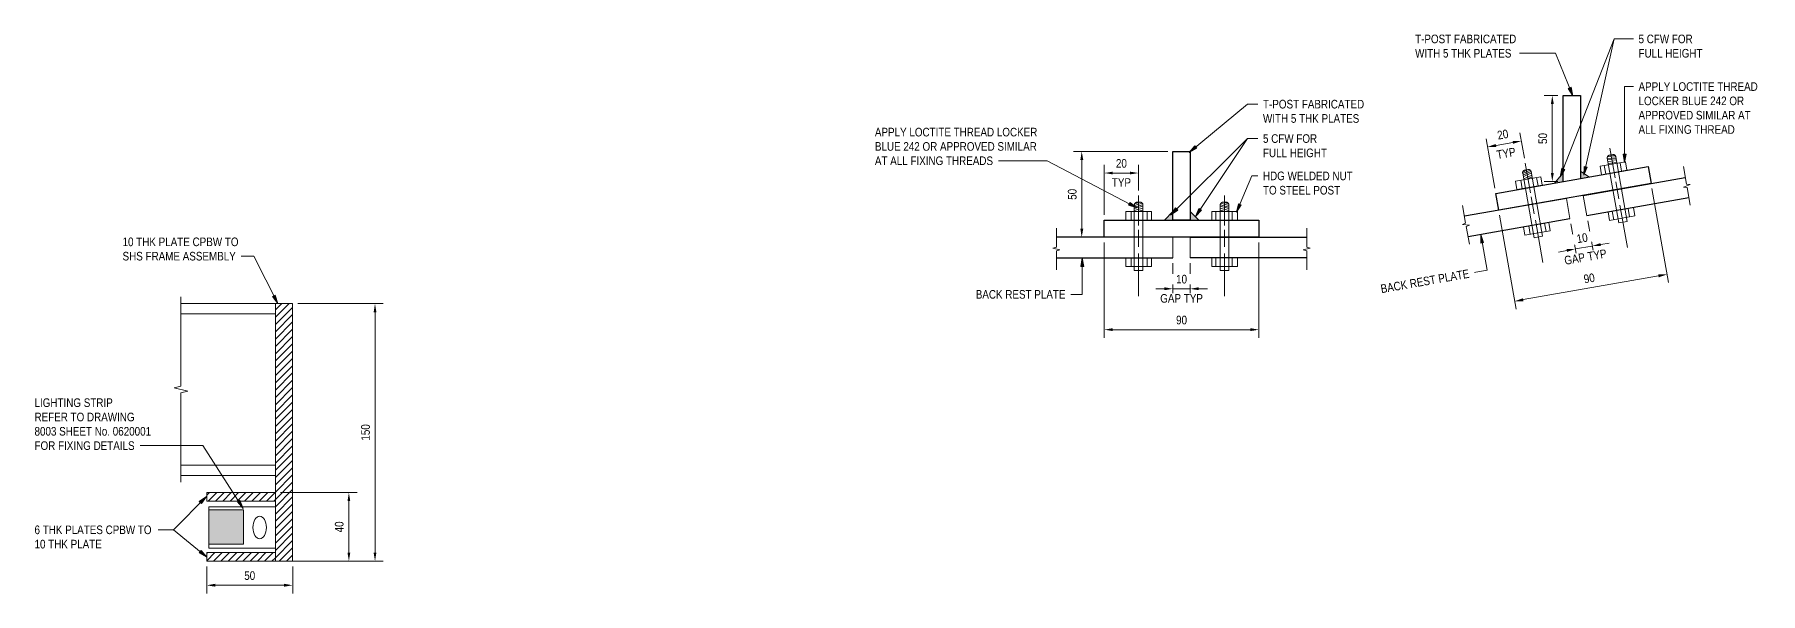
# Model space of a CAD drawing. Header units: metres. Extents: x 0.2 to 10.4, y 1.8 to 23.8.
# Drawn here: x 8.009 to 9.013, y 2.381 to 2.706 of the extents above; entities that cross this region are included whole.
import ezdxf

# ---------------------------------------------------------------- set-up
doc = ezdxf.new("R2010")
doc.units = ezdxf.units.M
doc.linetypes.add('JacobsCenter', pattern=[0.015, 0.009, -0.0015, 0.003, -0.0015])
doc.linetypes.add('JacobsDash', pattern=[0.0045, 0.003, -0.0015])
doc.layers.get('Defpoints').update_dxf_attribs({"color": 41})
for name, color, linetype, lineweight in [('A-ANNO-DIMS', 7, 'Continuous', 9), ('A-DETL', 7, 'Continuous', 13), ('A-DETL-GENF', 7, 'Continuous', 9), ('G-ANNO-TEXT', 7, 'Continuous', 9)]:
    doc.layers.add(name, color=color, linetype=linetype, lineweight=lineweight)
doc.styles.add('Arial Narrow_1', font='ARIALN.TTF', dxfattribs={"height": 0.005})
doc.dimstyles.new('Dimension_Standard_O__mm__4', dxfattribs={"dimscale": 0.3048, "dimtxt": 0.005117, "dimasz": 0.016404, "dimexe": 0.015748, "dimexo": 0.009843, "dimgap": 0.009843, "dimtad": 1, "dimdec": 0, "dimlfac": 1000, "dimzin": 0, "dimdsep": 46, "dimtxsty": 'Arial Narrow_1', "dimsah": 1, "dimcen": 0.09, "dimaunit": 1, "dimadec": 4, "dimazin": 0, "dimtfac": 1, "dimtdec": 4, "dimtix": 1, "dimtmove": 0, "dimatfit": 3, "dimfxl": 1, "dimtvp": 1, "dimtfill": 1, "dimtolj": 1, "dimtzin": 0, "dimlwd": 18, "dimlwe": 18, "dimarcsym": 2})
pattern_1 = [(45, (5.7178182, 0), (-0.0021213203, 0.0021213203), [])]

# ---------------------------------------------------------------- blocks, each defined once
blk = doc.blocks.new('CS_DET_BreakLine_ViewScale - Std Break-8813287-DRG-2873242 - COVER PLATE')
at = {"layer": 'A-DETL-GENF'}
for p, q in [((-0.004, 0), (0.048, 0)), ((0.048, 0), (0.049, -0.004)), ((0.049, -0.004), (0.051, 0.004)), ((0.051, 0.004), (0.052, 0)), ((0.052, 0), (0.104, 0))]:
    blk.add_line(p, q, dxfattribs=at)
blk = doc.blocks.new('CS_DET_BreakLine_ViewScale - Std Break-8812952-DRG-2873242 - FABRICATED T- POST')
at = {"layer": 'A-DETL-GENF'}
for p, q in [((-0.002, 0), (0.0084, 0)), ((0.0084, 0), (0.0089, -0.002)), ((0.0089, -0.002), (0.0099, 0.002)), ((0.0099, 0.002), (0.0104, 0)), ((0.0104, 0), (0.0208, 0))]:
    blk.add_line(p, q, dxfattribs=at)
blk = doc.blocks.new('CS_DET_BreakLine_ViewScale - Std Break-8812954-DRG-2873242 - FABRICATED T- POST')
at = {"layer": 'A-DETL-GENF'}
for p, q in [((0.0084, 0), (-0.002, 0)), ((0.0089, 0.002), (0.0084, 0)), ((0.0099, -0.002), (0.0089, 0.002)), ((0.0104, 0), (0.0099, -0.002)), ((0.0208, 0), (0.0104, 0))]:
    blk.add_line(p, q, dxfattribs=at)
blk = doc.blocks.new('CS_DET_BreakLine_ViewScale - Std Break-8813031-DRG-2873242 - FABRICATED T- POST')
at = {"layer": 'A-DETL-GENF'}
for p, q in [((0.0092, 0), (-0.002, 0)), ((0.0097, 0.002), (0.0092, 0)), ((0.0107, -0.002), (0.0097, 0.002)), ((0.0112, 0), (0.0107, -0.002)), ((0.0224, 0), (0.0112, 0))]:
    blk.add_line(p, q, dxfattribs=at)
blk = doc.blocks.new('CS_DET_BreakLine_ViewScale - Std Break-8813064-DRG-2873242 - FABRICATED T- POST')
at = {"layer": 'A-DETL-GENF'}
for p, q in [((-0.002, 0), (0.0092, 0)), ((0.0092, 0), (0.0097, -0.002)), ((0.0097, -0.002), (0.0107, 0.002)), ((0.0107, 0.002), (0.0112, 0)), ((0.0112, 0), (0.0224, 0))]:
    blk.add_line(p, q, dxfattribs=at)
blk = doc.blocks.new('DIMBLOCK28-DRG-2873242 - COVER PLATE')
at = {"layer": 'A-ANNO-DIMS', "color": 0, "lineweight": 18, "transparency": 16777216}
for p, q in [((8.1622, 2.5496), (8.2119, 2.5496)), ((8.2071, 2.4046), (8.2071, 2.5446)), ((8.1522, 2.3996), (8.2119, 2.3996))]:
    blk.add_line(p, q, dxfattribs=at)
at = {"layer": 'A-ANNO-DIMS', "color": 0, "transparency": 16777216}
for points in [[(8.2063, 2.5446), (8.2079, 2.5446), (8.2071, 2.5496)], [(8.2063, 2.4046), (8.2079, 2.4046), (8.2071, 2.3996)]]:
    blk.add_solid(points, dxfattribs=at)
at = {"layer": 'Defpoints', "color": 0, "transparency": 16777216}
for p in [(8.1592, 2.5496), (8.2071, 2.5496), (8.1492, 2.3996)]:
    blk.add_point(p, dxfattribs=at)
at = {"layer": 'A-ANNO-DIMS', "color": 0, "lineweight": 18, "transparency": 16777216, "insert": (8.2016, 2.4746), "char_height": 0.005, "width": 0.011404, "attachment_point": 5, "rotation": 90, "style": 'Arial Narrow_1', "bg_fill": 3, "box_fill_scale": 1.1, "bg_fill_color": 256, "bg_fill_true_color": 13158600, "bg_fill_transparency": 0}
blk.add_mtext('\\A1;150', dxfattribs=at)
blk = doc.blocks.new('DIMBLOCK29-DRG-2873242 - COVER PLATE')
at = {"layer": 'A-ANNO-DIMS', "color": 0, "lineweight": 18, "transparency": 16777216}
for p, q in [((8.1092, 2.3966), (8.1092, 2.3808)), ((8.1592, 2.3966), (8.1592, 2.3808)), ((8.1142, 2.3856), (8.1542, 2.3856))]:
    blk.add_line(p, q, dxfattribs=at)
at = {"layer": 'A-ANNO-DIMS', "color": 0, "transparency": 16777216}
for points in [[(8.1142, 2.3865), (8.1142, 2.3848), (8.1092, 2.3856)], [(8.1542, 2.3865), (8.1542, 2.3848), (8.1592, 2.3856)]]:
    blk.add_solid(points, dxfattribs=at)
at = {"layer": 'Defpoints', "color": 0, "transparency": 16777216}
for p in [(8.1092, 2.3996), (8.1592, 2.3996), (8.1592, 2.3856)]:
    blk.add_point(p, dxfattribs=at)
at = {"layer": 'A-ANNO-DIMS', "color": 0, "lineweight": 18, "transparency": 16777216, "insert": (8.1342, 2.3912), "char_height": 0.005, "width": 0.007603, "attachment_point": 5, "style": 'Arial Narrow_1', "bg_fill": 3, "box_fill_scale": 1.1, "bg_fill_color": 256, "bg_fill_true_color": 13158600, "bg_fill_transparency": 0}
blk.add_mtext('\\A1;50', dxfattribs=at)
blk = doc.blocks.new('DIMBLOCK30-DRG-2873242 - COVER PLATE')
at = {"layer": 'A-ANNO-DIMS', "color": 0, "lineweight": 18, "transparency": 16777216}
for p, q in [((8.1522, 2.4396), (8.1967, 2.4396)), ((8.1919, 2.4346), (8.1919, 2.4046)), ((8.1522, 2.3996), (8.1967, 2.3996))]:
    blk.add_line(p, q, dxfattribs=at)
at = {"layer": 'A-ANNO-DIMS', "color": 0, "transparency": 16777216}
for points in [[(8.1911, 2.4346), (8.1927, 2.4346), (8.1919, 2.4396)], [(8.1911, 2.4046), (8.1927, 2.4046), (8.1919, 2.3996)]]:
    blk.add_solid(points, dxfattribs=at)
at = {"layer": 'Defpoints', "color": 0, "transparency": 16777216}
for p in [(8.1492, 2.4396), (8.1492, 2.3996), (8.1919, 2.3996)]:
    blk.add_point(p, dxfattribs=at)
at = {"layer": 'A-ANNO-DIMS', "color": 0, "lineweight": 18, "transparency": 16777216, "insert": (8.1863, 2.4196), "char_height": 0.005, "width": 0.007603, "attachment_point": 5, "rotation": 90, "style": 'Arial Narrow_1', "bg_fill": 3, "box_fill_scale": 1.1, "bg_fill_color": 256, "bg_fill_true_color": 13158600, "bg_fill_transparency": 0}
blk.add_mtext('\\A1;40', dxfattribs=at)
blk = doc.blocks.new('DIMBLOCK31-DRG-2873242 - FABRICATED T- POST')
at = {"layer": 'A-ANNO-DIMS', "color": 0, "lineweight": 18, "transparency": 16777216}
for p, q in [((8.6684, 2.6382), (8.6135, 2.6382)), ((8.6183, 2.6332), (8.6183, 2.5932)), ((8.6227, 2.5882), (8.6135, 2.5882))]:
    blk.add_line(p, q, dxfattribs=at)
at = {"layer": 'A-ANNO-DIMS', "color": 0, "transparency": 16777216}
for points in [[(8.6175, 2.6332), (8.6192, 2.6332), (8.6183, 2.6382)], [(8.6175, 2.5932), (8.6192, 2.5932), (8.6183, 2.5882)]]:
    blk.add_solid(points, dxfattribs=at)
at = {"layer": 'Defpoints', "color": 0, "transparency": 16777216}
for p in [(8.6714, 2.6382), (8.6183, 2.5882), (8.6257, 2.5882)]:
    blk.add_point(p, dxfattribs=at)
at = {"layer": 'A-ANNO-DIMS', "color": 0, "lineweight": 18, "transparency": 16777216, "insert": (8.6128, 2.6132), "char_height": 0.005, "width": 0.007603, "attachment_point": 5, "rotation": 90, "style": 'Arial Narrow_1', "bg_fill": 3, "box_fill_scale": 1.1, "bg_fill_color": 256, "bg_fill_true_color": 13158600, "bg_fill_transparency": 0}
blk.add_mtext('\\A1;50', dxfattribs=at)
blk = doc.blocks.new('DIMBLOCK32-DRG-2873242 - FABRICATED T- POST')
at = {"layer": 'A-ANNO-DIMS', "color": 0, "lineweight": 18, "transparency": 16777216}
for p, q in [((8.6314, 2.5852), (8.6314, 2.5296)), ((8.7214, 2.5852), (8.7214, 2.5296)), ((8.6364, 2.5344), (8.7164, 2.5344))]:
    blk.add_line(p, q, dxfattribs=at)
at = {"layer": 'A-ANNO-DIMS', "color": 0, "transparency": 16777216}
for points in [[(8.6364, 2.5353), (8.6364, 2.5336), (8.6314, 2.5344)], [(8.7164, 2.5353), (8.7164, 2.5336), (8.7214, 2.5344)]]:
    blk.add_solid(points, dxfattribs=at)
at = {"layer": 'Defpoints', "color": 0, "transparency": 16777216}
for p in [(8.6314, 2.5882), (8.7214, 2.5882), (8.7214, 2.5344)]:
    blk.add_point(p, dxfattribs=at)
at = {"layer": 'A-ANNO-DIMS', "color": 0, "lineweight": 18, "transparency": 16777216, "insert": (8.6764, 2.54), "char_height": 0.005, "width": 0.007603, "attachment_point": 5, "style": 'Arial Narrow_1', "bg_fill": 3, "box_fill_scale": 1.1, "bg_fill_color": 256, "bg_fill_true_color": 13158600, "bg_fill_transparency": 0}
blk.add_mtext('\\A1;90', dxfattribs=at)
blk = doc.blocks.new('DIMBLOCK33-DRG-2873242 - FABRICATED T- POST')
at = {"layer": 'A-ANNO-DIMS', "color": 0, "lineweight": 18, "transparency": 16777216}
for p, q in [((8.6714, 2.5732), (8.6714, 2.5534)), ((8.6814, 2.5732), (8.6814, 2.5534)), ((8.6664, 2.5582), (8.6614, 2.5582)), ((8.6714, 2.5582), (8.6814, 2.5582)), ((8.6864, 2.5582), (8.6914, 2.5582))]:
    blk.add_line(p, q, dxfattribs=at)
at = {"layer": 'A-ANNO-DIMS', "color": 0, "transparency": 16777216}
for points in [[(8.6664, 2.5591), (8.6664, 2.5574), (8.6714, 2.5582)], [(8.6864, 2.5591), (8.6864, 2.5574), (8.6814, 2.5582)]]:
    blk.add_solid(points, dxfattribs=at)
at = {"layer": 'Defpoints', "color": 0, "transparency": 16777216}
for p in [(8.6714, 2.5762), (8.6814, 2.5762)]:
    blk.add_point(p, dxfattribs=at)
at = {"layer": 'A-ANNO-DIMS', "color": 0, "lineweight": 18, "transparency": 16777216, "char_height": 0.005, "width": 0.029826, "attachment_point": 5, "style": 'Arial Narrow_1', "bg_fill": 3, "box_fill_scale": 1.1, "bg_fill_color": 256, "bg_fill_true_color": 13158600, "bg_fill_transparency": 0}
for s, insert in [('\\A1;10', (8.6764, 2.5638)), ('\\A1;GAP TYP', (8.6764, 2.5526))]:
    blk.add_mtext(s, dxfattribs=dict(at, insert=insert))
at = {"layer": 'Defpoints', "color": 0, "transparency": 16777216}
blk.add_point((8.6814, 2.5582), dxfattribs=at)
blk = doc.blocks.new('DIMBLOCK34-DRG-2873242 - FABRICATED T- POST')
at = {"layer": 'A-ANNO-DIMS', "color": 0, "lineweight": 18, "transparency": 16777216}
for p, q in [((8.6314, 2.6012), (8.6314, 2.6304)), ((8.6364, 2.6256), (8.6464, 2.6256)), ((8.6514, 2.6155), (8.6514, 2.6304))]:
    blk.add_line(p, q, dxfattribs=at)
at = {"layer": 'A-ANNO-DIMS', "color": 0, "transparency": 16777216}
for points in [[(8.6364, 2.6264), (8.6364, 2.6248), (8.6314, 2.6256)], [(8.6464, 2.6264), (8.6464, 2.6248), (8.6514, 2.6256)]]:
    blk.add_solid(points, dxfattribs=at)
at = {"layer": 'Defpoints', "color": 0, "transparency": 16777216}
blk.add_point((8.6314, 2.5982), dxfattribs=at)
at = {"layer": 'A-ANNO-DIMS', "color": 0, "lineweight": 18, "transparency": 16777216, "char_height": 0.005, "width": 0.013353, "attachment_point": 5, "style": 'Arial Narrow_1', "bg_fill": 3, "box_fill_scale": 1.1, "bg_fill_color": 256, "bg_fill_true_color": 13158600, "bg_fill_transparency": 0}
for s, insert in [('\\A1;20', (8.6414, 2.6312)), ('\\A1;TYP', (8.6414, 2.6201))]:
    blk.add_mtext(s, dxfattribs=dict(at, insert=insert))
at = {"layer": 'Defpoints', "color": 0, "transparency": 16777216}
for p in [(8.6514, 2.6256), (8.6514, 2.6125)]:
    blk.add_point(p, dxfattribs=at)
blk = doc.blocks.new('DIMBLOCK35-DRG-2873242 - FABRICATED T- POST')
at = {"layer": 'A-ANNO-DIMS', "color": 0, "lineweight": 18, "transparency": 16777216}
for p, q in [((8.9501, 2.6166), (8.9597, 2.5619)), ((8.8614, 2.601), (8.8711, 2.5463)), ((8.8752, 2.5519), (8.954, 2.5657))]:
    blk.add_line(p, q, dxfattribs=at)
at = {"layer": 'A-ANNO-DIMS', "color": 0, "transparency": 16777216}
for points in [[(8.9538, 2.5666), (8.9541, 2.5649), (8.9589, 2.5666)], [(8.875, 2.5527), (8.8753, 2.551), (8.8703, 2.551)]]:
    blk.add_solid(points, dxfattribs=at)
at = {"layer": 'Defpoints', "color": 0, "transparency": 16777216}
for p in [(8.9496, 2.6195), (8.8609, 2.6039), (8.9589, 2.5666)]:
    blk.add_point(p, dxfattribs=at)
at = {"layer": 'A-ANNO-DIMS', "color": 0, "lineweight": 18, "transparency": 16777216, "insert": (8.9136, 2.5643), "char_height": 0.005, "width": 0.007603, "attachment_point": 5, "rotation": 10, "style": 'Arial Narrow_1', "bg_fill": 3, "box_fill_scale": 1.1, "bg_fill_color": 256, "bg_fill_true_color": 13158600, "bg_fill_transparency": 0}
blk.add_mtext('\\A1;90', dxfattribs=at)
blk = doc.blocks.new('DIMBLOCK36-DRG-2873242 - FABRICATED T- POST')
at = {"layer": 'A-ANNO-DIMS', "color": 0, "lineweight": 18, "transparency": 16777216}
for p, q in [((8.9029, 2.5961), (8.9064, 2.5766)), ((8.9128, 2.5978), (8.9162, 2.5784)), ((8.9055, 2.5814), (8.9154, 2.5831)), ((8.9203, 2.584), (8.9252, 2.5848)), ((8.9006, 2.5805), (8.8957, 2.5796))]:
    blk.add_line(p, q, dxfattribs=at)
at = {"layer": 'A-ANNO-DIMS', "color": 0, "transparency": 16777216}
for points in [[(8.9005, 2.5813), (8.9007, 2.5797), (8.9055, 2.5814)], [(8.9201, 2.5848), (8.9204, 2.5831), (8.9154, 2.5831)]]:
    blk.add_solid(points, dxfattribs=at)
at = {"layer": 'Defpoints', "color": 0, "transparency": 16777216}
for p in [(8.9024, 2.599), (8.9123, 2.6008)]:
    blk.add_point(p, dxfattribs=at)
at = {"layer": 'A-ANNO-DIMS', "color": 0, "lineweight": 18, "transparency": 16777216, "insert": (8.9095, 2.5877), "char_height": 0.005, "width": 0.029826, "attachment_point": 5, "rotation": 10, "style": 'Arial Narrow_1', "bg_fill": 3, "box_fill_scale": 1.1, "bg_fill_color": 256, "bg_fill_true_color": 13158600, "bg_fill_transparency": 0}
blk.add_mtext('\\A1;10', dxfattribs=at)
at = {"layer": 'A-ANNO-DIMS', "color": 0, "lineweight": 18, "transparency": 16777216, "insert": (8.9114, 2.5767), "char_height": 0.005, "width": 0.029826, "attachment_point": 5, "rotation": 10, "style": 'Arial Narrow_1', "bg_fill": 3, "box_fill_scale": 1.1, "bg_fill_color": 256, "bg_fill_true_color": 13158600, "bg_fill_transparency": 0}
blk.add_mtext('\\A1;GAP TYP', dxfattribs=at)
at = {"layer": 'Defpoints', "color": 0, "transparency": 16777216}
blk.add_point((8.9154, 2.5831), dxfattribs=at)
blk = doc.blocks.new('DIMBLOCK37-DRG-2873242 - FABRICATED T- POST')
at = {"layer": 'A-ANNO-DIMS', "color": 0, "lineweight": 18, "transparency": 16777216}
for p, q in [((8.8587, 2.6167), (8.8536, 2.6455)), ((8.8594, 2.6416), (8.8692, 2.6434)), ((8.8759, 2.6343), (8.8733, 2.649))]:
    blk.add_line(p, q, dxfattribs=at)
at = {"layer": 'A-ANNO-DIMS', "color": 0, "transparency": 16777216}
for points in [[(8.8592, 2.6425), (8.8595, 2.6408), (8.8544, 2.6408)], [(8.8691, 2.6442), (8.8693, 2.6426), (8.8741, 2.6442)]]:
    blk.add_solid(points, dxfattribs=at)
at = {"layer": 'Defpoints', "color": 0, "transparency": 16777216}
blk.add_point((8.8592, 2.6138), dxfattribs=at)
at = {"layer": 'A-ANNO-DIMS', "color": 0, "lineweight": 18, "transparency": 16777216, "insert": (8.8633, 2.648), "char_height": 0.005, "width": 0.013353, "attachment_point": 5, "rotation": 10, "style": 'Arial Narrow_1', "bg_fill": 3, "box_fill_scale": 1.1, "bg_fill_color": 256, "bg_fill_true_color": 13158600, "bg_fill_transparency": 0}
blk.add_mtext('\\A1;20', dxfattribs=at)
at = {"layer": 'A-ANNO-DIMS', "color": 0, "lineweight": 18, "transparency": 16777216, "insert": (8.8652, 2.6371), "char_height": 0.005, "width": 0.013353, "attachment_point": 5, "rotation": 10, "style": 'Arial Narrow_1', "bg_fill": 3, "box_fill_scale": 1.1, "bg_fill_color": 256, "bg_fill_true_color": 13158600, "bg_fill_transparency": 0}
blk.add_mtext('\\A1;TYP', dxfattribs=at)
at = {"layer": 'Defpoints', "color": 0, "transparency": 16777216}
for p in [(8.8741, 2.6442), (8.8764, 2.6313)]:
    blk.add_point(p, dxfattribs=at)
blk = doc.blocks.new('DIMBLOCK38-DRG-2873242 - FABRICATED T- POST')
at = {"layer": 'A-ANNO-DIMS', "color": 0, "lineweight": 18, "transparency": 16777216}
for p, q in [((8.8954, 2.6707), (8.8873, 2.6707)), ((8.8921, 2.6257), (8.8921, 2.6657)), ((8.8954, 2.6207), (8.8873, 2.6207))]:
    blk.add_line(p, q, dxfattribs=at)
at = {"layer": 'A-ANNO-DIMS', "color": 0, "transparency": 16777216}
for points in [[(8.8913, 2.6657), (8.893, 2.6657), (8.8921, 2.6707)], [(8.8913, 2.6257), (8.893, 2.6257), (8.8921, 2.6207)]]:
    blk.add_solid(points, dxfattribs=at)
at = {"layer": 'Defpoints', "color": 0, "transparency": 16777216}
for p in [(8.8921, 2.6707), (8.8984, 2.6707), (8.8984, 2.6207)]:
    blk.add_point(p, dxfattribs=at)
at = {"layer": 'A-ANNO-DIMS', "color": 0, "lineweight": 18, "transparency": 16777216, "insert": (8.8866, 2.6457), "char_height": 0.005, "width": 0.007603, "attachment_point": 5, "rotation": 90, "style": 'Arial Narrow_1', "bg_fill": 3, "box_fill_scale": 1.1, "bg_fill_color": 256, "bg_fill_true_color": 13158600, "bg_fill_transparency": 0}
blk.add_mtext('\\A1;50', dxfattribs=at)

msp = doc.modelspace()

# ---------------------------------------------------------------- hatches: boundary and pattern name
at = {"layer": 'A-DETL-GENF', "true_color": 0xc0c0c0}
h = msp.add_hatch(color=9, dxfattribs=at)
h.paths.add_polyline_path([(8.8934323, 2.619792), (8.8984323, 2.6206736), (8.8984323, 2.6256736)])
h.paths.add_polyline_path([(8.9084323, 2.6224369), (8.9133564, 2.6233051), (8.9084323, 2.626753)])
h = msp.add_hatch(color=9, dxfattribs=at)
h.paths.add_polyline_path([(8.6814155, 2.5981699), (8.6864155, 2.5981699), (8.6814155, 2.6031699)])
h.paths.add_polyline_path([(8.6714155, 2.5981699), (8.6714155, 2.6031699), (8.6664155, 2.5981699)])
at = {"layer": 'A-DETL-GENF'}
h = msp.add_hatch(dxfattribs=at)
h.set_pattern_fill('FP_8', color=256, style=0, pattern_type=2)
h.set_pattern_definition(pattern_1)
h.paths.add_polyline_path([(8.1591509, 2.39962), (8.1591509, 2.54962), (8.1491509, 2.54962), (8.1491509, 2.39962)])
h = msp.add_hatch(dxfattribs=at)
h.set_pattern_fill('FP_8', color=256, style=0, pattern_type=2)
h.set_pattern_definition(pattern_1)
h.paths.add_polyline_path([(8.1491509, 2.39962), (8.1491509, 2.40462), (8.1091509, 2.40462), (8.1091509, 2.39962)])
h.paths.add_polyline_path([(8.1091509, 2.43462), (8.1491509, 2.43462), (8.1491509, 2.43962), (8.1091509, 2.43962)])
at = {"layer": 'A-DETL-GENF', "true_color": 0x0000ff}
msp.add_hatch(color=5, dxfattribs=at).paths.add_polyline_path([(8.1305013, 2.4095865), (8.1305013, 2.42954), (8.1104549, 2.42954), (8.1105012, 2.4095865)])
at = {"layer": 'G-ANNO-TEXT'}
for points in [[(8.9041041, 2.6705547), (8.9030335, 2.6755177), (8.9014006, 2.6748522)], [(8.6809074, 2.637512), (8.6853151, 2.6400318), (8.6841875, 2.6413874)], [(8.9341934, 2.6316542), (8.935075, 2.6366542), (8.9333118, 2.6366542)], [(8.8967118, 2.6233698), (8.8993497, 2.6277078), (8.8977069, 2.6283484)], [(8.9105342, 2.624415), (8.9124725, 2.6291076), (8.9107507, 2.6294875)], [(8.6504251, 2.6052643), (8.6464118, 2.6083741), (8.6455902, 2.6068139)], [(8.6700351, 2.6011239), (8.6742011, 2.604026), (8.6729573, 2.6052758)], [(8.6844271, 2.60037), (8.6879436, 2.6040321), (8.686479, 2.605014)], [(8.7083858, 2.6027739), (8.7111276, 2.607047), (8.7095008, 2.6077271)], [(8.8504429, 2.5898783), (8.8504429, 2.5848011), (8.8521794, 2.5851073)], [(8.6186534, 2.5761757), (8.6177718, 2.5711757), (8.619535, 2.5711757)], [(8.1505414, 2.5496344), (8.1490777, 2.554496), (8.1475032, 2.5537022)], [(8.1089762, 2.4373416), (8.1048446, 2.4343907), (8.106103, 2.4331556)], [(8.1304689, 2.4303923), (8.1284974, 2.4350711), (8.1270161, 2.4341146)], [(8.1091705, 2.4020636), (8.1058695, 2.405921), (8.1047492, 2.4045594)]]:
    msp.add_hatch(color=256, dxfattribs=at).paths.add_polyline_path(points)

# ---------------------------------------------------------------- linework, layer by layer
at = {"layer": 'A-DETL', "lineweight": 25}
for p, q in [((8.8984323, 2.6706736), (8.9084323, 2.6706736)), ((8.8984323, 2.6206736), (8.8984323, 2.6706736)), ((8.9084323, 2.6706736), (8.9084323, 2.6224369)), ((8.6714155, 2.6381699), (8.6814155, 2.6381699)), ((8.6714155, 2.5981699), (8.6714155, 2.6381699)), ((8.6814155, 2.6381699), (8.6814155, 2.5981699)), ((8.8591919, 2.6137545), (8.9478246, 2.6293828)), ((8.9101688, 2.6125888), (8.9694897, 2.6230487)), ((8.9478246, 2.6293828), (8.9495611, 2.6195347)), ((8.8609284, 2.6039064), (8.8591919, 2.6137545)), ((8.9495611, 2.6195347), (8.8609284, 2.6039064)), ((8.9715735, 2.611231), (8.9122526, 2.6007711)), ((8.9003207, 2.6108523), (8.8409998, 2.6003924)), ((8.6314155, 2.5981699), (8.7214155, 2.5981699)), ((8.6314155, 2.5881699), (8.6314155, 2.5981699)), ((8.6814155, 2.5981699), (8.6714155, 2.5981699)), ((8.7214155, 2.5981699), (8.7214155, 2.5881699)), ((8.8430836, 2.5885747), (8.9024045, 2.5990346)), ((8.6714155, 2.5881699), (8.6035855, 2.5881699)), ((8.7214155, 2.5881699), (8.6314155, 2.5881699)), ((8.6814155, 2.5881699), (8.7492455, 2.5881699)), ((8.6035855, 2.5761699), (8.6714155, 2.5761699)), ((8.7492455, 2.5761699), (8.6814155, 2.5761699))]:
    msp.add_line(p, q, dxfattribs=at)
at = {"layer": 'A-DETL', "linetype": 'JacobsCenter', "lineweight": 18}
for p, q in [((8.8794447, 2.6140708), (8.8764048, 2.6313108)), ((8.9346463, 2.6321362), (8.9198742, 2.6295315)), ((8.9294126, 2.6330241), (8.9242559, 2.6334752)), ((8.9290995, 2.6347996), (8.9242755, 2.6352217)), ((8.929264, 2.6338668), (8.924283, 2.6343025)), ((8.9296259, 2.6318142), (8.9244693, 2.6322654)), ((8.9280065, 2.6309654), (8.9246466, 2.6312594)), ((8.9273056, 2.6363355), (8.925336, 2.6359882)), ((8.9288641, 2.63561), (8.9255197, 2.6360206)), ((8.9286851, 2.6227532), (8.9256452, 2.6399932)), ((8.9315601, 2.6315921), (8.9324283, 2.626668)), ((8.9355145, 2.6272122), (8.9346463, 2.6321362)), ((8.8706338, 2.6208491), (8.8854059, 2.6234538)), ((8.87372, 2.6213933), (8.8745882, 2.6164692)), ((8.8748792, 2.626091), (8.8778814, 2.6276207)), ((8.8749351, 2.625249), (8.8793239, 2.6272955)), ((8.8750996, 2.6243161), (8.8796311, 2.6264292)), ((8.8752482, 2.6234734), (8.8799396, 2.6256611)), ((8.8754615, 2.6222636), (8.8801529, 2.6244512)), ((8.8760956, 2.6273058), (8.8780652, 2.6276531)), ((8.8772736, 2.6220199), (8.8803303, 2.6234452)), ((8.8829656, 2.6230235), (8.8838339, 2.6180995)), ((8.8854059, 2.6234538), (8.8862741, 2.6185298)), ((8.9084323, 2.626753), (8.9133564, 2.6233051)), ((8.9198742, 2.6295315), (8.9207424, 2.6246075)), ((8.9207424, 2.6246075), (8.9355145, 2.6272122)), ((8.9223144, 2.6299618), (8.9231827, 2.6250378)), ((8.6514155, 2.5949646), (8.6514155, 2.6124705)), ((8.7014155, 2.5949646), (8.7014155, 2.6124705)), ((8.871502, 2.6159251), (8.8706338, 2.6208491)), ((8.8862741, 2.6185298), (8.871502, 2.6159251)), ((8.8815893, 2.601908), (8.8798528, 2.6117561)), ((8.9122526, 2.6007711), (8.9101688, 2.6125888)), ((8.9308297, 2.6105904), (8.9290932, 2.6204385)), ((8.6439155, 2.6031699), (8.6589155, 2.6031699)), ((8.6439155, 2.5981699), (8.6439155, 2.6031699)), ((8.6470493, 2.6031699), (8.6470493, 2.5981699)), ((8.6489155, 2.606756), (8.653593, 2.6080094)), ((8.6489155, 2.6058088), (8.6537452, 2.6071029)), ((8.6489155, 2.6049531), (8.6539155, 2.6062928)), ((8.6489155, 2.6037246), (8.6539155, 2.6050643)), ((8.6490066, 2.6075949), (8.6522289, 2.6085801)), ((8.6504155, 2.6085801), (8.6524155, 2.6085801)), ((8.6506578, 2.6031699), (8.6539155, 2.6040428)), ((8.6564376, 2.6031699), (8.6564376, 2.5981699)), ((8.6589155, 2.6031699), (8.6589155, 2.5981699)), ((8.6814155, 2.6031699), (8.6864155, 2.5981699)), ((8.6939155, 2.6031699), (8.6939155, 2.5981699)), ((8.7089155, 2.6031699), (8.6939155, 2.6031699)), ((8.6963934, 2.6031699), (8.6963934, 2.5981699)), ((8.7039155, 2.6049531), (8.6989155, 2.6062928)), ((8.7039155, 2.6037246), (8.6989155, 2.6050643)), ((8.7021733, 2.6031699), (8.6989155, 2.6040428)), ((8.7039155, 2.6058088), (8.6990859, 2.6071029)), ((8.7039155, 2.606756), (8.699238, 2.6080094)), ((8.7024155, 2.6085801), (8.7004155, 2.6085801)), ((8.7038244, 2.6075949), (8.7006021, 2.6085801)), ((8.7057817, 2.6031699), (8.7057817, 2.5981699)), ((8.7089155, 2.5981699), (8.7089155, 2.6031699)), ((8.9024045, 2.5990346), (8.9003207, 2.6108523)), ((8.9245627, 2.6029417), (8.9393348, 2.6055464)), ((8.9254309, 2.5980177), (8.9245627, 2.6029417)), ((8.9278712, 2.5984479), (8.9270029, 2.603372)), ((8.9358276, 2.582246), (8.9314864, 2.6068662)), ((8.9371169, 2.6000782), (8.9362486, 2.6050022)), ((8.9393348, 2.6055464), (8.940203, 2.6006224)), ((8.6589155, 2.5981699), (8.6439155, 2.5981699)), ((8.6514155, 2.5826142), (8.6514155, 2.5926142)), ((8.6939155, 2.5981699), (8.7089155, 2.5981699)), ((8.7014155, 2.5826142), (8.7014155, 2.5926142)), ((8.8900944, 2.596864), (8.8753223, 2.5942593)), ((8.8753223, 2.5942593), (8.8761905, 2.5893352)), ((8.8761905, 2.5893352), (8.8909626, 2.59194)), ((8.8792767, 2.5898794), (8.8784085, 2.5948035)), ((8.8865872, 2.5735636), (8.882246, 2.5981838)), ((8.8885224, 2.5915097), (8.8876541, 2.5964337)), ((8.8909626, 2.59194), (8.8900944, 2.596864)), ((8.940203, 2.6006224), (8.9254309, 2.5980177)), ((8.9307587, 2.596596), (8.9356828, 2.5974642)), ((8.6714155, 2.5761699), (8.6714155, 2.5881699)), ((8.6814155, 2.5761699), (8.6814155, 2.5881699)), ((8.8864424, 2.5887818), (8.8815183, 2.5879136)), ((8.6589155, 2.5761699), (8.6439155, 2.5761699)), ((8.6439155, 2.5761699), (8.6439155, 2.5711699)), ((8.6439155, 2.5711699), (8.6589155, 2.5711699)), ((8.6470493, 2.5711699), (8.6470493, 2.5761699)), ((8.6514155, 2.5538325), (8.6514155, 2.5788325)), ((8.6564376, 2.5711699), (8.6564376, 2.5761699)), ((8.6589155, 2.5711699), (8.6589155, 2.5761699)), ((8.6939155, 2.5761699), (8.7089155, 2.5761699)), ((8.6939155, 2.5711699), (8.6939155, 2.5761699)), ((8.7089155, 2.5711699), (8.6939155, 2.5711699)), ((8.6963934, 2.5711699), (8.6963934, 2.5761699)), ((8.7014155, 2.5538325), (8.7014155, 2.5788325)), ((8.7057817, 2.5711699), (8.7057817, 2.5761699)), ((8.7089155, 2.5761699), (8.7089155, 2.5711699)), ((8.6539155, 2.5688447), (8.6489155, 2.5688447)), ((8.6989155, 2.5688447), (8.7039155, 2.5688447))]:
    msp.add_line(p, q, dxfattribs=at)
at = {"layer": 'A-DETL', "lineweight": 18}
for p, q in [((8.9241192, 2.6342505), (8.9307587, 2.596596)), ((8.9356828, 2.5974642), (8.9290433, 2.6351188)), ((8.8815183, 2.5879136), (8.8748788, 2.6255681)), ((8.8798029, 2.6264363), (8.8864424, 2.5887818)), ((8.6489155, 2.5688447), (8.6489155, 2.6070801)), ((8.6539155, 2.6070801), (8.6539155, 2.5688447)), ((8.6989155, 2.6070801), (8.6989155, 2.5688447)), ((8.7039155, 2.5688447), (8.7039155, 2.6070801)), ((8.1491509, 2.54962), (8.0941509, 2.54962)), ((8.1591509, 2.54962), (8.1491509, 2.54962)), ((8.1491509, 2.54962), (8.1491509, 2.43962)), ((8.1591509, 2.39962), (8.1591509, 2.54962)), ((8.1491509, 2.44962), (8.0941509, 2.44962)), ((8.1491509, 2.43962), (8.1091509, 2.43962)), ((8.1091509, 2.43962), (8.1091509, 2.43462)), ((8.1091509, 2.43462), (8.1491509, 2.43462)), ((8.1491509, 2.43462), (8.1491509, 2.43962)), ((8.1491509, 2.43462), (8.1491509, 2.40462)), ((8.1491509, 2.40462), (8.1091509, 2.40462)), ((8.1091509, 2.40462), (8.1091509, 2.39962)), ((8.1491509, 2.39962), (8.1491509, 2.40462)), ((8.1091509, 2.39962), (8.1491509, 2.39962)), ((8.1491509, 2.39962), (8.1591509, 2.39962))]:
    msp.add_line(p, q, dxfattribs=at)
at = {"layer": 'A-DETL'}
for p, q in [((8.8984323, 2.6256736), (8.8934323, 2.619792)), ((8.9133564, 2.6233051), (8.9084323, 2.626753)), ((8.6714155, 2.6031699), (8.6664155, 2.5981699)), ((8.6864155, 2.5981699), (8.6814155, 2.6031699))]:
    msp.add_line(p, q, dxfattribs=at)
at = {"layer": 'A-DETL', "linetype": 'JacobsDash', "lineweight": 18}
for p, q in [((8.1491509, 2.54362), (8.0941509, 2.54362)), ((8.1491509, 2.45562), (8.0941509, 2.45562))]:
    msp.add_line(p, q, dxfattribs=at)
at = {"layer": 'A-DETL', "lineweight": 9}
for p, q in [((8.1491464, 2.4312547), (8.1104509, 2.4312547)), ((8.1104509, 2.4312547), (8.1104509, 2.4071648)), ((8.1491509, 2.4292884), (8.1491464, 2.4312547)), ((8.1104509, 2.4071648), (8.1491509, 2.4072547))]:
    msp.add_line(p, q, dxfattribs=at)
at = {"layer": 'A-DETL', "color": 5, "linetype": 'JacobsDash', "true_color": 0x0000ff}
for p, q in [((8.1305013, 2.42954), (8.1104549, 2.42954)), ((8.1104549, 2.42954), (8.1105012, 2.4095865)), ((8.1305013, 2.4095865), (8.1305013, 2.42954)), ((8.1105012, 2.4095865), (8.1305013, 2.4095865))]:
    msp.add_line(p, q, dxfattribs=at)
at = {"layer": 'A-DETL', "linetype": 'JacobsCenter', "lineweight": 18}
for centre, start, end in [((8.9255964, 2.634511), 100, 190), ((8.927566, 2.6348583), 10, 100), ((8.876356, 2.6258286), 100, 190), ((8.8783257, 2.6261759), 10, 100), ((8.6504155, 2.6070801), 90, 180), ((8.6524155, 2.6070801), 0, 90), ((8.7004155, 2.6070801), 90, 180), ((8.7024155, 2.6070801), 0, 90)]:
    msp.add_arc(centre, 0.0015, start, end, dxfattribs=at)
at = {"layer": 'A-DETL', "lineweight": 9}
msp.add_ellipse((8.1400021, 2.4192784), major_axis=(0, 0.0065975), ratio=0.597016928, dxfattribs=at)
at = {"layer": 'G-ANNO-TEXT'}
for p, q in [((8.9280225, 2.7036656), (8.9392836, 2.7036656)), ((8.9280225, 2.7036656), (8.9392836, 2.7036656)), ((8.88085, 2.6953312), (8.8730986, 2.6953312)), ((8.8940064, 2.6953312), (8.88085, 2.6953312)), ((8.9341934, 2.6759394), (8.9392836, 2.6759394)), ((8.9341934, 2.6316542), (8.9341934, 2.6759394)), ((8.6809074, 2.637512), (8.7147947, 2.6657021)), ((8.7147947, 2.6657021), (8.7207767, 2.6657021)), ((8.6841875, 2.6413874), (8.6809074, 2.637512)), ((8.6853151, 2.6400318), (8.6841875, 2.6413874)), ((8.6844271, 2.60037), (8.7147947, 2.6456681)), ((8.7147947, 2.6456681), (8.7207767, 2.6456681)), ((8.7147947, 2.6456681), (8.7207767, 2.6456681)), ((8.5982295, 2.632751), (8.5698835, 2.632751)), ((8.6809074, 2.637512), (8.6853151, 2.6400318)), ((8.935075, 2.6366542), (8.9333118, 2.6366542)), ((8.9333118, 2.6366542), (8.9341934, 2.6316542)), ((8.9341934, 2.6316542), (8.935075, 2.6366542)), ((8.7083858, 2.6027739), (8.7172304, 2.6239324)), ((8.7172304, 2.6239324), (8.7207767, 2.6239324)), ((8.8993497, 2.6277078), (8.8977069, 2.6283484)), ((8.9124725, 2.6291076), (8.9107507, 2.6294875)), ((8.686479, 2.605014), (8.6844271, 2.60037)), ((8.6844271, 2.60037), (8.6879436, 2.6040321)), ((8.6879436, 2.6040321), (8.686479, 2.605014)), ((8.7095008, 2.6077271), (8.7083858, 2.6027739)), ((8.7083858, 2.6027739), (8.7111276, 2.607047)), ((8.7111276, 2.607047), (8.7095008, 2.6077271)), ((8.8504429, 2.5898783), (8.8504429, 2.5848011)), ((8.8521794, 2.5851073), (8.8504429, 2.5898783)), ((8.8504429, 2.5898783), (8.8541262, 2.5689893)), ((8.8504429, 2.5848011), (8.8521794, 2.5851073)), ((8.1322118, 2.5772014), (8.1292242, 2.5772014)), ((8.136643, 2.5772014), (8.1322118, 2.5772014)), ((8.6186534, 2.5761757), (8.6177718, 2.5711757)), ((8.6177718, 2.5711757), (8.619535, 2.5711757)), ((8.619535, 2.5711757), (8.6186534, 2.5761757)), ((8.6186534, 2.5761757), (8.6186534, 2.5549644)), ((8.8475886, 2.5678365), (8.8468386, 2.5677042)), ((8.8541262, 2.5689893), (8.8475886, 2.5678365)), ((8.6137693, 2.5549644), (8.6120483, 2.5549644)), ((8.6186534, 2.5549644), (8.6137693, 2.5549644)), ((8.0809822, 2.4669128), (8.0704539, 2.4669128)), ((8.1068888, 2.4669128), (8.0809822, 2.4669128)), ((8.1304689, 2.4303923), (8.1068888, 2.4669128)), ((8.1089762, 2.4373416), (8.0899064, 2.4179124)), ((8.1089762, 2.4373416), (8.1048446, 2.4343907)), ((8.1048446, 2.4343907), (8.106103, 2.4331556)), ((8.106103, 2.4331556), (8.1089762, 2.4373416)), ((8.1284974, 2.4350711), (8.1270161, 2.4341146)), ((8.1270161, 2.4341146), (8.1304689, 2.4303923)), ((8.1304689, 2.4303923), (8.1284974, 2.4350711)), ((8.0809822, 2.4179124), (8.080981, 2.4179124)), ((8.0899064, 2.4179124), (8.0809822, 2.4179124)), ((8.0899064, 2.4179124), (8.0809822, 2.4179124))]:
    msp.add_line(p, q, dxfattribs=at)

# ---------------------------------------------------------------- block references
at = {"layer": 'A-DETL-GENF'}
for name, p, rotation in [('CS_DET_BreakLine_ViewScale - Std Break-8812954-DRG-2873242 - FABRICATED T- POST', (8.9719916, 2.6088594), 100.0000000000016), ('CS_DET_BreakLine_ViewScale - Std Break-8812952-DRG-2873242 - FABRICATED T- POST', (8.8435018, 2.5862032), 99.9999999999999), ('CS_DET_BreakLine_ViewScale - Std Break-8813064-DRG-2873242 - FABRICATED T- POST', (8.6035855, 2.5711699), 90), ('CS_DET_BreakLine_ViewScale - Std Break-8813031-DRG-2873242 - FABRICATED T- POST', (8.7492455, 2.5711699), 90), ('CS_DET_BreakLine_ViewScale - Std Break-8813287-DRG-2873242 - COVER PLATE', (8.0941509, 2.44962), 89.99999999999984)]:
    msp.add_blockref(name, p, dxfattribs=dict(at, rotation=rotation))

# ---------------------------------------------------------------- texts
at = {"layer": 'G-ANNO-TEXT', "char_height": 0.005, "attachment_point": 1, "style": 'Arial Narrow_1', "bg_fill": 3, "box_fill_scale": 1, "bg_fill_color": 256, "bg_fill_transparency": 0}
for s, insert in [('T-POST FABRICATED ', (8.8122871, 2.7061656)), ('APPLY LOCTITE THREAD LOCKER ', (8.4979596, 2.6519198)), ('10 THK PLATE CPBW TO ', (8.0602106, 2.5880358)), ('LIGHTING STRIP', (8.008981, 2.4944159))]:
    msp.add_mtext(s, dxfattribs=dict(at, insert=insert))

# ---------------------------------------------------------------- next in the draw order: texts
for s, insert in [('5 CFW FOR ', (8.9422836, 2.7061656)), ('WITH 5 THK PLATES ', (8.8122871, 2.6978312)), ('APPLY LOCTITE THREAD ', (8.9422836, 2.6784394)), ('T-POST FABRICATED ', (8.7237767, 2.6682021)), ('BLUE 242 OR APPROVED SIMILAR ', (8.4979596, 2.6435854)), ('5 CFW FOR ', (8.7237767, 2.6481681)), ('HDG WELDED NUT ', (8.7237767, 2.6264324)), ('SHS FRAME ASSEMBLY', (8.0602106, 2.5797014)), ('BACK REST PLATE', (8.5566608, 2.5574644)), ('REFER TO DRAWING', (8.008981, 2.4860816)), ('6 THK PLATES CPBW TO ', (8.008981, 2.4204124))]:
    msp.add_mtext(s, dxfattribs=dict(at, insert=insert))
at = {"layer": 'G-ANNO-TEXT', "insert": (8.7918584, 2.5605483), "char_height": 0.005, "attachment_point": 1, "rotation": 10, "style": 'Arial Narrow_1', "bg_fill": 3, "box_fill_scale": 1, "bg_fill_color": 256, "bg_fill_transparency": 0}
msp.add_mtext('BACK REST PLATE', dxfattribs=at)

# ---------------------------------------------------------------- next in the draw order: dimensions: what is measured, and where the dimension line sits
at = {"layer": 'A-ANNO-DIMS', "lineweight": 18}
for base, p1, p2, angle, override, picture, middle in [((8.6183316, 2.5881699), (8.6714155, 2.6381699), (8.6256563, 2.5881699), 90, {"dimpost": '<>', "dimfxl": 0.067778}, 'DIMBLOCK31-DRG-2873242 - FABRICATED T- POST', (8.6127787, 2.6131699)), ((8.9588922, 2.5666155), (8.8609284, 2.6039064), (8.9495611, 2.6195347), 10, {"dimpost": '<>', "dimfxl": 0.09}, 'DIMBLOCK35-DRG-2873242 - FABRICATED T- POST', (8.9136116, 2.5642699)), ((8.2071137, 2.54962), (8.1491509, 2.39962), (8.1591509, 2.54962), 90, {"dimpost": '<>', "dimfxl": 0.150333}, 'DIMBLOCK28-DRG-2873242 - COVER PLATE', (8.2015608, 2.47462))]:
    dim = msp.add_linear_dim(base=base, p1=p1, p2=p2, angle=angle, dimstyle='Dimension_Standard_O__mm__4', override=override, dxfattribs=at)
    dim.commit()
    dim.dimension.update_dxf_attribs({"geometry": picture, "text_midpoint": middle})

# ---------------------------------------------------------------- next in the draw order: linework, layer by layer
at = {"layer": 'G-ANNO-TEXT'}
for p, q in [((8.8967118, 2.6233698), (8.9280225, 2.7036656)), ((8.9105342, 2.624415), (8.9280225, 2.7036656)), ((8.6700351, 2.6011239), (8.7147947, 2.6456681)), ((8.8977069, 2.6283484), (8.8967118, 2.6233698)), ((8.8967118, 2.6233698), (8.8993497, 2.6277078)), ((8.9107507, 2.6294875), (8.9105342, 2.624415)), ((8.9105342, 2.624415), (8.9124725, 2.6291076)), ((8.6729573, 2.6052758), (8.6700351, 2.6011239)), ((8.6700351, 2.6011239), (8.6742011, 2.604026)), ((8.6742011, 2.604026), (8.6729573, 2.6052758)), ((8.1505414, 2.5496344), (8.136643, 2.5772014)), ((8.1490777, 2.554496), (8.1475032, 2.5537022)), ((8.1475032, 2.5537022), (8.1505414, 2.5496344)), ((8.1505414, 2.5496344), (8.1490777, 2.554496))]:
    msp.add_line(p, q, dxfattribs=at)

# ---------------------------------------------------------------- next in the draw order: texts
at = {"layer": 'G-ANNO-TEXT', "char_height": 0.005, "attachment_point": 1, "style": 'Arial Narrow_1', "bg_fill": 3, "box_fill_scale": 1, "bg_fill_color": 256, "bg_fill_transparency": 0}
for s, insert in [('FULL HEIGHT', (8.9422836, 2.6978312)), ('LOCKER BLUE 242 OR ', (8.9422836, 2.670105)), ('WITH 5 THK PLATES ', (8.7237767, 2.6598678)), ('AT ALL FIXING THREADS', (8.4979596, 2.635251)), ('FULL HEIGHT', (8.7237767, 2.6398337)), ('TO STEEL POST', (8.7237767, 2.6180981)), ('8003 SHEET No. 0620001', (8.008981, 2.4777472)), ('10 THK PLATE', (8.008981, 2.412078))]:
    msp.add_mtext(s, dxfattribs=dict(at, insert=insert))

# ---------------------------------------------------------------- next in the draw order: dimensions: what is measured, and where the dimension line sits
at = {"layer": 'A-ANNO-DIMS', "lineweight": 18}
for base, p1, p2, text, override, picture, middle in [((8.8741234, 2.6442495), (8.8591919, 2.6137545), (8.8764048, 2.6313108), '<>\\XTYP', {"dimpost": '<>', "dimfxl": 0.024587}, 'DIMBLOCK37-DRG-2873242 - FABRICATED T- POST', (8.8642753, 2.6425131)), ((8.9153684, 2.5831004), (8.9024045, 2.5990346), (8.9122526, 2.6007711), '<>\\XGAP TYP', {"dimpost": '<>', "dimfxl": 0.01}, 'DIMBLOCK36-DRG-2873242 - FABRICATED T- POST', (8.9104444, 2.5822322))]:
    dim = msp.add_linear_dim(base=base, p1=p1, p2=p2, angle=10, text=text, dimstyle='Dimension_Standard_O__mm__4', override=override, dxfattribs=at)
    dim.commit()
    dim.dimension.update_dxf_attribs({"geometry": picture, "text_midpoint": middle})
dim = msp.add_linear_dim(base=(8.6514155, 2.6256089), p1=(8.6314155, 2.5981699), p2=(8.6514155, 2.6124705), text='<>\\XTYP', dimstyle='Dimension_Standard_O__mm__4', override={"dimpost": '<>', "dimfxl": 0.024587}, dxfattribs=at)
dim.commit()
dim.dimension.update_dxf_attribs({"geometry": 'DIMBLOCK34-DRG-2873242 - FABRICATED T- POST', "text_midpoint": (8.6414155, 2.6256089)})
for base, p1, p2, override, picture, middle in [((8.7214155, 2.5344344), (8.6314155, 2.5881699), (8.7214155, 2.5881699), {"dimpost": '<>', "dimfxl": 0.09}, 'DIMBLOCK32-DRG-2873242 - FABRICATED T- POST', (8.6764155, 2.5399872)), ((8.1591509, 2.3856338), (8.1091509, 2.39962), (8.1591509, 2.39962), {"dimpost": '<>', "dimfxl": 0.05}, 'DIMBLOCK29-DRG-2873242 - COVER PLATE', (8.1341509, 2.3911867))]:
    dim = msp.add_linear_dim(base=base, p1=p1, p2=p2, dimstyle='Dimension_Standard_O__mm__4', override=override, dxfattribs=at)
    dim.commit()
    dim.dimension.update_dxf_attribs({"geometry": picture, "text_midpoint": middle})

# ---------------------------------------------------------------- next in the draw order: linework, layer by layer
at = {"layer": 'G-ANNO-TEXT'}
for p, q in [((8.6504251, 2.6052643), (8.5982295, 2.632751)), ((8.6464118, 2.6083741), (8.6455902, 2.6068139)), ((8.6455902, 2.6068139), (8.6504251, 2.6052643)), ((8.6504251, 2.6052643), (8.6464118, 2.6083741)), ((8.1091705, 2.4020636), (8.0899064, 2.4179124)), ((8.1058695, 2.405921), (8.1047492, 2.4045594)), ((8.1047492, 2.4045594), (8.1091705, 2.4020636)), ((8.1091705, 2.4020636), (8.1058695, 2.405921))]:
    msp.add_line(p, q, dxfattribs=at)

# ---------------------------------------------------------------- next in the draw order: texts
at = {"layer": 'G-ANNO-TEXT', "char_height": 0.005, "attachment_point": 1, "style": 'Arial Narrow_1', "bg_fill": 3, "box_fill_scale": 1, "bg_fill_color": 256, "bg_fill_transparency": 0}
for s, insert in [('APPROVED SIMILAR AT', (8.9422836, 2.6617706)), ('FOR FIXING DETAILS', (8.008981, 2.4694128))]:
    msp.add_mtext(s, dxfattribs=dict(at, insert=insert))

# ---------------------------------------------------------------- next in the draw order: dimensions: what is measured, and where the dimension line sits
at = {"layer": 'A-ANNO-DIMS', "lineweight": 18}
for base, p1, p2, override, picture, middle in [((8.8921187, 2.6706736), (8.8984323, 2.6206736), (8.8984323, 2.6706736), {"dimpost": '<>', "dimfxl": 0.05}, 'DIMBLOCK38-DRG-2873242 - FABRICATED T- POST', (8.8865659, 2.6456736)), ((8.191888, 2.39962), (8.1491509, 2.43962), (8.1491509, 2.39962), {"dimpost": '<>', "dimfxl": 0.04}, 'DIMBLOCK30-DRG-2873242 - COVER PLATE', (8.1863351, 2.41962))]:
    dim = msp.add_linear_dim(base=base, p1=p1, p2=p2, angle=90, dimstyle='Dimension_Standard_O__mm__4', override=override, dxfattribs=at)
    dim.commit()
    dim.dimension.update_dxf_attribs({"geometry": picture, "text_midpoint": middle})
dim = msp.add_linear_dim(base=(8.6814155, 2.5582266), p1=(8.6714155, 2.5761699), p2=(8.6814155, 2.5761699), text='<>\\XGAP TYP', dimstyle='Dimension_Standard_O__mm__4', override={"dimpost": '<>', "dimfxl": 0.01}, dxfattribs=at)
dim.commit()
dim.dimension.update_dxf_attribs({"geometry": 'DIMBLOCK33-DRG-2873242 - FABRICATED T- POST', "text_midpoint": (8.6764155, 2.5582266)})

# ---------------------------------------------------------------- next in the draw order: linework, layer by layer
at = {"layer": 'G-ANNO-TEXT'}
for p, q in [((8.9041041, 2.6705547), (8.8940064, 2.6953312)), ((8.9030335, 2.6755177), (8.9014006, 2.6748522)), ((8.9014006, 2.6748522), (8.9041041, 2.6705547)), ((8.9041041, 2.6705547), (8.9030335, 2.6755177))]:
    msp.add_line(p, q, dxfattribs=at)

# ---------------------------------------------------------------- next in the draw order: texts
at = {"layer": 'G-ANNO-TEXT', "insert": (8.9422836, 2.6534363), "char_height": 0.005, "attachment_point": 1, "style": 'Arial Narrow_1', "bg_fill": 3, "box_fill_scale": 1, "bg_fill_color": 256, "bg_fill_transparency": 0}
msp.add_mtext('ALL FIXING THREAD', dxfattribs=at)

doc.saveas('drawing.dxf')
